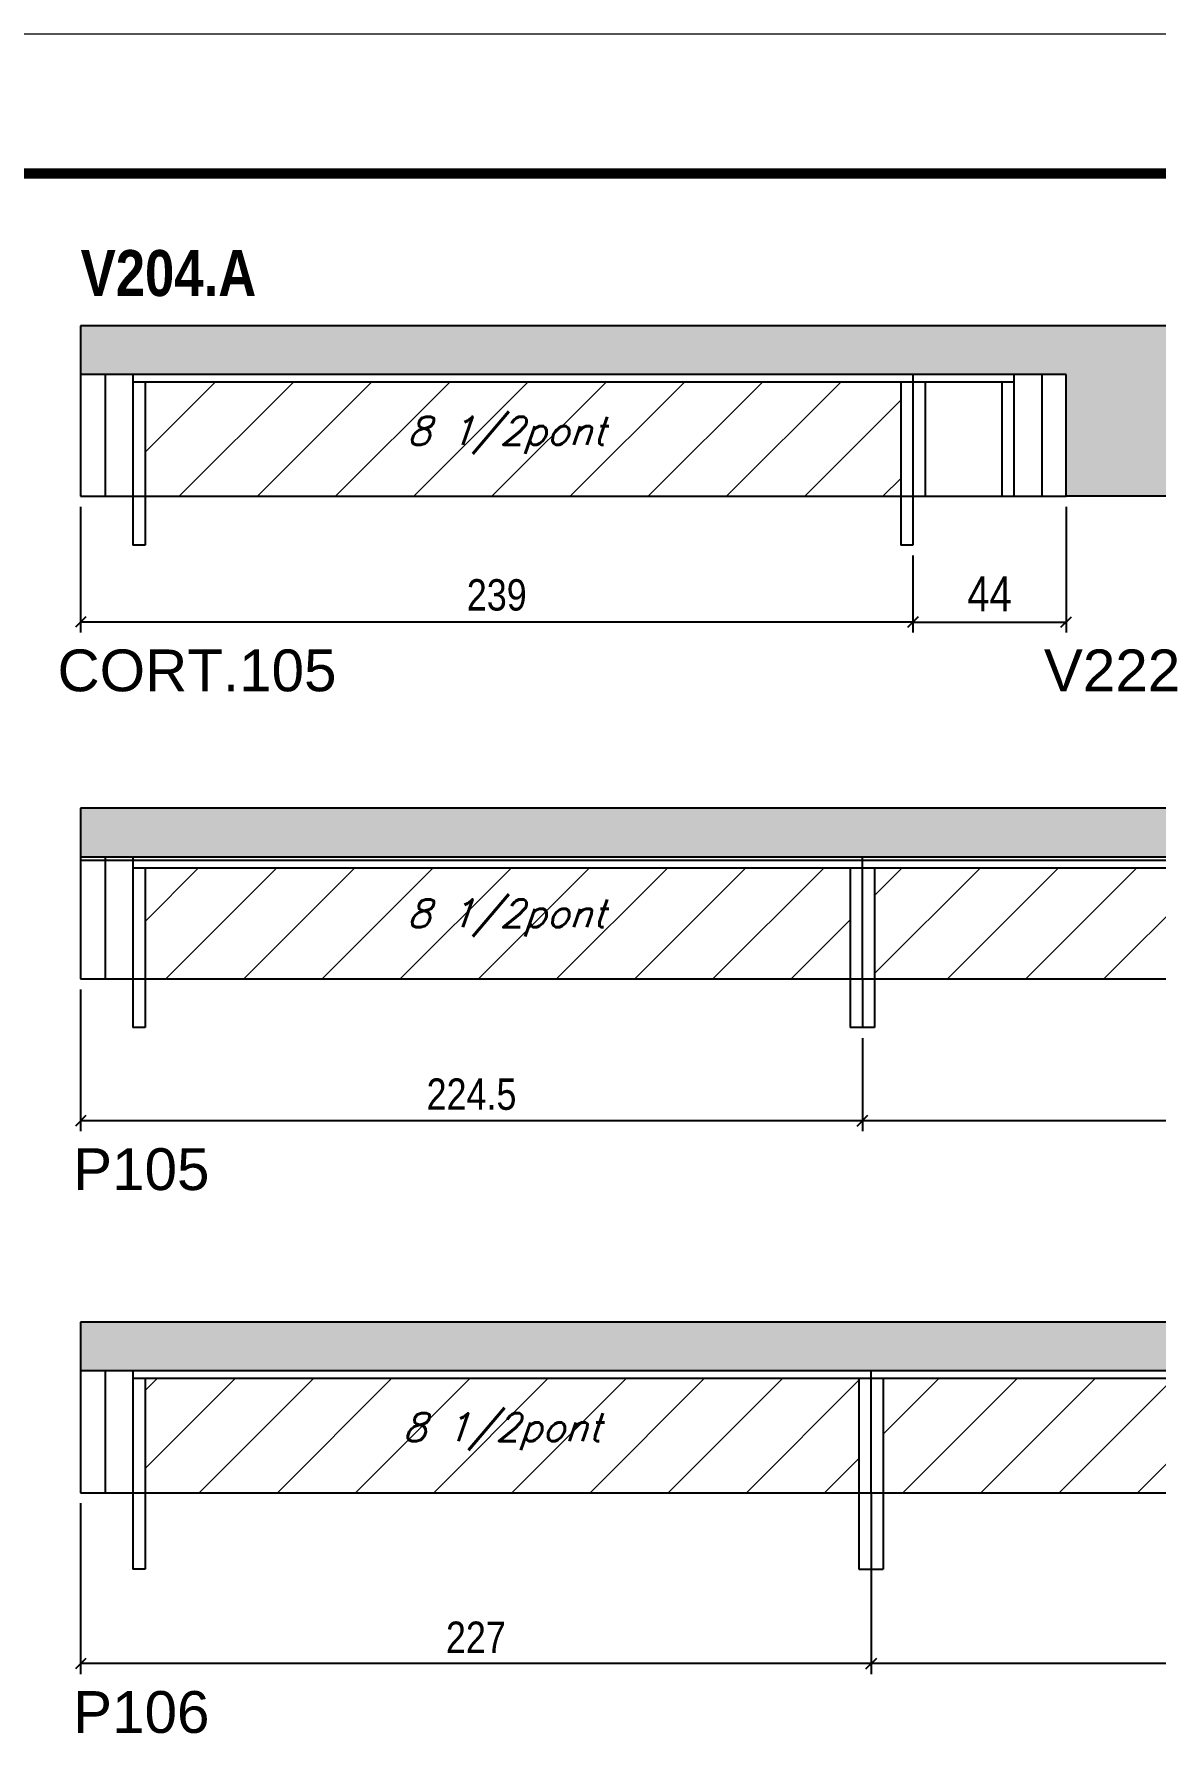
# Model space of a CAD drawing. Extents: x 2603 to 22413, y 1253 to 30260.
# Drawn here: x 7898.5 to 8220.6, y 28229.4 to 28720.6 of the extents above; entities that cross this region are included whole.
import ezdxf

# ---------------------------------------------------------------- set-up
doc = ezdxf.new("R2010")
doc.units = 0
doc.linetypes.add('DASHED', pattern=[0.75, 0.5, -0.25])
for name, color, linetype in [('5', 5, 'Continuous'), ('COTA', 241, 'Continuous'), ('NOMENCLATURA', 7, 'Continuous'), ('Painéis', 200, 'Continuous'), ('SARR_2.2x7', 40, 'Continuous'), ('SARR_3.5x7', 81, 'Continuous'), ('texto', 7, 'Continuous')]:
    doc.layers.add(name, color=color, linetype=linetype)
for name, color, linetype, lineweight in [('Folhas', 255, 'Continuous', 9), ('Hachura', 251, 'Continuous', 9), ('SARRAFO DE PRESSAO', 251, 'DASHED', 9)]:
    doc.layers.add(name, color=color, linetype=linetype, lineweight=lineweight)
doc.styles.add('COTA TECNICA', font='techl___.ttf', dxfattribs={"height": 10})
doc.styles.add('COTA TECNICA-50', font='techl___.ttf', dxfattribs={"height": 9})
doc.styles.add('Romans', font='romans.shx')
doc.styles.get("Standard").update_dxf_attribs({"font": 'arial.ttf'})
doc.styles.add('TECNICA', font='techb___.ttf', dxfattribs={"height": 10})
doc.dimstyles.new('COTA PAINEL-50', dxfattribs={"dimtxt": 9, "dimasz": 3, "dimexe": 3, "dimexo": 3, "dimgap": 3, "dimtad": 1, "dimdec": 1, "dimzin": 12, "dimdsep": 46, "dimtxsty": 'COTA TECNICA-50', "dimblk1": 'OBLIQUE', "dimblk2": 'OBLIQUE', "dimsah": 1, "dimcen": 0.9, "dimclrd": 4, "dimclre": 4, "dimclrt": 240, "dimadec": 1, "dimazin": 3, "dimtfac": 1, "dimtdec": 1, "dimtmove": 0, "dimatfit": 3, "dimfxl": 1, "dimtolj": 1, "dimtzin": 12, "dimarcsym": 0})
doc.dimstyles.new('PAINEL', dxfattribs={"dimtxt": 10, "dimasz": 3, "dimexe": 3, "dimexo": 3, "dimgap": 3, "dimtad": 1, "dimdec": 1, "dimzin": 12, "dimdsep": 46, "dimtxsty": 'COTA TECNICA', "dimblk1": 'OBLIQUE', "dimblk2": 'OBLIQUE', "dimsah": 1, "dimcen": 0.9, "dimclrd": 4, "dimclre": 4, "dimclrt": 240, "dimadec": 1, "dimazin": 3, "dimtfac": 1, "dimtdec": 1, "dimtmove": 0, "dimatfit": 3, "dimfxl": 1, "dimtolj": 1, "dimtzin": 12, "dimarcsym": 0})

# ---------------------------------------------------------------- blocks, each defined once
blk = doc.blocks.new('9999999999')
at = {"layer": 'Folhas'}
blk.add_lwpolyline([(98138.98, 34190.21), (99623.98, 34190.21), (99623.98, 35240.21), (98138.98, 35240.21)], close=True, dxfattribs=at)
at = {"layer": 'Folhas', "color": 30, "const_width": 3}
blk.add_lwpolyline([(98213.98, 34230.21), (99583.98, 34230.21), (99583.98, 35200.21), (98213.98, 35200.21)], close=True, dxfattribs=at)
blk = doc.blocks.new('_Oblique')
at = {"color": 0, "linetype": 'ByBlock', "lineweight": -2}
blk.add_line((-0.5, -0.5), (0.5, 0.5), dxfattribs=at)
blk = doc.blocks.new('*D3033')
at = {"layer": 'COTA', "color": 4, "linetype": 'ByBlock', "lineweight": -2, "transparency": 16777216}
for p, q in [((7911.84, 28584.89), (7911.84, 28548.8)), ((8150.84, 28570.89), (8150.84, 28548.8)), ((8150.84, 28551.8), (7911.84, 28551.8))]:
    blk.add_line(p, q, dxfattribs=at)
at = {"layer": 'Defpoints', "color": 0, "linetype": 'ByBlock', "transparency": 16777216}
for p in [(7911.84, 28587.89), (8150.84, 28573.89), (7911.84, 28551.8)]:
    blk.add_point(p, dxfattribs=at)
at = {"layer": 'COTA', "color": 4, "linetype": 'ByBlock', "lineweight": -2, "transparency": 16777216, "xscale": 3, "yscale": 3, "zscale": 3, "rotation": 180}
blk.add_blockref('_Oblique', (7911.84, 28551.8), dxfattribs=at)
at = {"layer": 'COTA', "color": 4, "linetype": 'ByBlock', "lineweight": -2, "transparency": 16777216, "xscale": 3, "yscale": 3, "zscale": 3}
blk.add_blockref('_Oblique', (8150.84, 28551.8), dxfattribs=at)
at = {"layer": 'COTA', "color": 240, "linetype": 'ByBlock', "transparency": 16777216, "insert": (8031.34, 28559.53), "char_height": 9, "attachment_point": 5, "style": 'COTA TECNICA-50'}
blk.add_mtext('\\A1;239', dxfattribs=at)
blk = doc.blocks.new('*D580')
at = {"layer": 'COTA', "color": 4, "linetype": 'ByBlock', "lineweight": -2, "transparency": 16777216}
for p, q in [((8136.34, 28432.31), (8136.34, 28405.56)), ((8380.34, 28432.31), (8380.34, 28405.56)), ((8380.34, 28408.56), (8136.34, 28408.56))]:
    blk.add_line(p, q, dxfattribs=at)
at = {"layer": 'Defpoints', "color": 0, "linetype": 'ByBlock', "transparency": 16777216}
for p in [(8136.34, 28435.31), (8380.34, 28435.31), (8136.34, 28408.56)]:
    blk.add_point(p, dxfattribs=at)
at = {"layer": 'COTA', "color": 4, "linetype": 'ByBlock', "lineweight": -2, "transparency": 16777216, "xscale": 3, "yscale": 3, "zscale": 3, "rotation": 180}
blk.add_blockref('_Oblique', (8136.34, 28408.56), dxfattribs=at)
at = {"layer": 'COTA', "color": 4, "linetype": 'ByBlock', "lineweight": -2, "transparency": 16777216, "xscale": 3, "yscale": 3, "zscale": 3}
blk.add_blockref('_Oblique', (8380.34, 28408.56), dxfattribs=at)
at = {"layer": 'COTA', "color": 240, "linetype": 'ByBlock', "transparency": 16777216, "insert": (8258.34, 28416.13), "char_height": 9, "attachment_point": 5, "style": 'COTA TECNICA-50'}
blk.add_mtext('\\A1;244', dxfattribs=at)
blk = doc.blocks.new('*D581')
at = {"layer": 'COTA', "color": 4, "linetype": 'ByBlock', "lineweight": -2, "transparency": 16777216}
for p, q in [((7911.84, 28446.31), (7911.84, 28405.56)), ((8136.34, 28432.31), (8136.34, 28405.56)), ((8136.34, 28408.56), (7911.84, 28408.56))]:
    blk.add_line(p, q, dxfattribs=at)
at = {"layer": 'Defpoints', "color": 0, "linetype": 'ByBlock', "transparency": 16777216}
for p in [(7911.84, 28449.31), (8136.34, 28435.31), (7911.84, 28408.56)]:
    blk.add_point(p, dxfattribs=at)
at = {"layer": 'COTA', "color": 4, "linetype": 'ByBlock', "lineweight": -2, "transparency": 16777216, "xscale": 3, "yscale": 3, "zscale": 3, "rotation": 180}
blk.add_blockref('_Oblique', (7911.84, 28408.56), dxfattribs=at)
at = {"layer": 'COTA', "color": 4, "linetype": 'ByBlock', "lineweight": -2, "transparency": 16777216, "xscale": 3, "yscale": 3, "zscale": 3}
blk.add_blockref('_Oblique', (8136.34, 28408.56), dxfattribs=at)
at = {"layer": 'COTA', "color": 240, "linetype": 'ByBlock', "transparency": 16777216, "insert": (8024.09, 28416.16), "char_height": 9, "attachment_point": 5, "style": 'COTA TECNICA-50'}
blk.add_mtext('\\A1;224.5', dxfattribs=at)
blk = doc.blocks.new('*D3070')
at = {"layer": 'COTA', "color": 4, "linetype": 'ByBlock', "lineweight": -2, "transparency": 16777216}
for p, q in [((8194.84, 28584.89), (8194.84, 28548.8)), ((8150.84, 28570.89), (8150.84, 28548.8)), ((8150.84, 28551.8), (8194.84, 28551.8))]:
    blk.add_line(p, q, dxfattribs=at)
at = {"layer": 'Defpoints', "color": 0, "linetype": 'ByBlock', "transparency": 16777216}
for p in [(8194.84, 28587.89), (8150.84, 28573.89), (8194.84, 28551.8)]:
    blk.add_point(p, dxfattribs=at)
at = {"layer": 'COTA', "color": 4, "linetype": 'ByBlock', "lineweight": -2, "transparency": 16777216, "xscale": 3, "yscale": 3, "zscale": 3, "rotation": 180}
blk.add_blockref('_Oblique', (8150.84, 28551.8), dxfattribs=at)
at = {"layer": 'COTA', "color": 4, "linetype": 'ByBlock', "lineweight": -2, "transparency": 16777216, "xscale": 3, "yscale": 3, "zscale": 3}
blk.add_blockref('_Oblique', (8194.84, 28551.8), dxfattribs=at)
at = {"layer": 'COTA', "color": 240, "linetype": 'ByBlock', "transparency": 16777216, "insert": (8172.84, 28559.88), "char_height": 10, "attachment_point": 5, "style": 'COTA TECNICA'}
blk.add_mtext('\\A1;44', dxfattribs=at)
blk = doc.blocks.new('*D622')
at = {"layer": 'COTA', "color": 4, "linetype": 'ByBlock', "lineweight": -2, "transparency": 16777216}
for p, q in [((8138.84, 28298.76), (8138.84, 28249.67)), ((8382.84, 28298.76), (8382.84, 28249.67)), ((8382.84, 28252.67), (8138.84, 28252.67))]:
    blk.add_line(p, q, dxfattribs=at)
at = {"layer": 'Defpoints', "color": 0, "linetype": 'ByBlock', "transparency": 16777216}
for p in [(8138.84, 28301.76), (8382.84, 28301.76), (8138.84, 28252.67)]:
    blk.add_point(p, dxfattribs=at)
at = {"layer": 'COTA', "color": 4, "linetype": 'ByBlock', "lineweight": -2, "transparency": 16777216, "xscale": 3, "yscale": 3, "zscale": 3, "rotation": 180}
blk.add_blockref('_Oblique', (8138.84, 28252.67), dxfattribs=at)
at = {"layer": 'COTA', "color": 4, "linetype": 'ByBlock', "lineweight": -2, "transparency": 16777216, "xscale": 3, "yscale": 3, "zscale": 3}
blk.add_blockref('_Oblique', (8382.84, 28252.67), dxfattribs=at)
at = {"layer": 'COTA', "color": 240, "linetype": 'ByBlock', "transparency": 16777216, "insert": (8260.84, 28260.24), "char_height": 9, "attachment_point": 5, "style": 'COTA TECNICA-50'}
blk.add_mtext('\\A1;244', dxfattribs=at)
blk = doc.blocks.new('*D3075')
at = {"layer": 'COTA', "color": 4, "linetype": 'ByBlock', "lineweight": -2, "transparency": 16777216}
for p, q in [((7911.84, 28298.76), (7911.84, 28249.67)), ((8138.84, 28298.76), (8138.84, 28249.67)), ((8138.84, 28252.67), (7911.84, 28252.67))]:
    blk.add_line(p, q, dxfattribs=at)
at = {"layer": 'Defpoints', "color": 0, "linetype": 'ByBlock', "transparency": 16777216}
for p in [(7911.84, 28301.76), (8138.84, 28301.76), (7911.84, 28252.67)]:
    blk.add_point(p, dxfattribs=at)
at = {"layer": 'COTA', "color": 4, "linetype": 'ByBlock', "lineweight": -2, "transparency": 16777216, "xscale": 3, "yscale": 3, "zscale": 3, "rotation": 180}
blk.add_blockref('_Oblique', (7911.84, 28252.67), dxfattribs=at)
at = {"layer": 'COTA', "color": 4, "linetype": 'ByBlock', "lineweight": -2, "transparency": 16777216, "xscale": 3, "yscale": 3, "zscale": 3}
blk.add_blockref('_Oblique', (8138.84, 28252.67), dxfattribs=at)
at = {"layer": 'COTA', "color": 240, "linetype": 'ByBlock', "transparency": 16777216, "insert": (8025.34, 28260.24), "char_height": 9, "attachment_point": 5, "style": 'COTA TECNICA-50'}
blk.add_mtext('\\A1;227', dxfattribs=at)

msp = doc.modelspace()

# ---------------------------------------------------------------- hatches: boundary and pattern name
at = {"layer": 'COTA', "linetype": 'ByBlock'}
h = msp.add_hatch(dxfattribs=at)
h.set_pattern_fill('AR-CONC', color=256, scale=0.03)
h.set_pattern_definition([(50, (-126418.0314, -5371.0305), (5.46554007, -0.47817257), [0.5715, -6.2865]), (355, (-126418.0314, -5371.0305), (-1.05730264, 5.73170536), [0.4572, -5.02921753]), (100.4514447, (-126417.576, -5371.0704), (4.40823741, 5.25353256), [0.48570026, -5.34270734]), (46.1842, (-126418.0314, -5369.5065), (8.13237123, -1.26126984), [0.85725, -9.42975]), (96.6355576, (-126417.354, -5369.612), (7.122124, 7.42278374), [0.7285507, -8.01406824]), (351.184151, (-126418.031, -5369.5065), (7.122124, 7.42278374), [0.685799, -7.54379196]), (21, (-126417.2694, -5369.8875), (4.54843174, -3.06795595), [0.5715, -6.2865]), (326, (-126417.2694, -5369.8875), (1.85406085, 5.52563898), [0.4572, -5.0292]), (71.451445, (-126416.8904, -5370.143), (6.40249258, 2.45768307), [0.48570026, -5.34269813]), (37.5, (-126418.0314, -5371.0305), (0.092658098, 2.536651166), [0, -4.96824, 0, -5.1054, 0, -5.04825]), (7.5, (-126418.0314, -5371.0305), (2.004589875, 3.005417245), [0, -2.91084, 0, -4.85394, 0, -1.92405]), (327.5, (-126419.7307, -5371.0305), (4.067717855, -0.17186232), [0, -1.905, 0, -5.9436, 0, -7.8867]), (317.5, (-126420.4927, -5371.0305), (4.44387544, 0.76279473), [0, -2.4765, 0, -3.94716, 0, -5.6007])])
h.paths.add_polyline_path([(8633.84, 28636.89), (7911.84, 28636.89), (7911.84, 28622.89), (8194.84, 28622.89), (8194.84, 28587.89), (8224.84, 28587.89), (8224.84, 28622.89), (8633.84, 28622.89)])
h = msp.add_hatch(dxfattribs=at)
h.set_pattern_fill('AR-CONC', color=256, scale=0.03)
h.set_pattern_definition([(50, (-124789.2293, -4153.6704), (5.46554007, -0.47817257), [0.5715, -6.2865]), (355, (-124789.229, -4153.6704), (-1.05730264, 5.73170536), [0.4572, -5.02921753]), (100.4514447, (-124788.774, -4153.7103), (4.40823741, 5.25353256), [0.48570026, -5.34270734]), (46.1842, (-124789.229, -4152.1464), (8.13237123, -1.26126984), [0.85725, -9.42975]), (96.6355576, (-124788.5516, -4152.2516), (7.122124, 7.42278374), [0.7285507, -8.01406824]), (351.184151, (-124789.229, -4152.1464), (7.122124, 7.42278374), [0.685799, -7.54379196]), (21, (-124788.4673, -4152.5274), (4.54843174, -3.06795595), [0.5715, -6.2865]), (326, (-124788.467, -4152.5274), (1.85406085, 5.52563898), [0.4572, -5.0292]), (71.451445, (-124788.088, -4152.783), (6.40249258, 2.45768307), [0.48570026, -5.34269813]), (37.5, (-124789.2293, -4153.6704), (0.092658098, 2.536651166), [0, -4.96824, 0, -5.1054, 0, -5.04825]), (7.5, (-124789.2293, -4153.6704), (2.004589875, 3.005417245), [0, -2.91084, 0, -4.85394, 0, -1.92405]), (327.5, (-124790.9285, -4153.6704), (4.067717855, -0.17186232), [0, -1.905, 0, -5.9436, 0, -7.8867]), (317.5, (-124791.6905, -4153.6704), (4.44387544, 0.76279473), [0, -2.4765, 0, -3.94716, 0, -5.6007])])
h.paths.add_polyline_path([(7911.84, 28498.31), (7911.84, 28484.31), (8624.34, 28484.31), (8624.34, 28498.31)])
h = msp.add_hatch(dxfattribs=at)
h.set_pattern_fill('AR-CONC', color=256, scale=0.03)
h.set_pattern_definition([(50, (-124786.7293, -4301.22), (5.46554007, -0.47817257), [0.5715, -6.2865]), (355, (-124786.729, -4301.22), (-1.05730264, 5.73170536), [0.4572, -5.02921753]), (100.4514447, (-124786.274, -4301.26), (4.40823741, 5.25353256), [0.48570026, -5.34270734]), (46.1842, (-124786.729, -4299.696), (8.13237123, -1.26126984), [0.85725, -9.42975]), (96.6355576, (-124786.0516, -4299.801), (7.122124, 7.42278374), [0.7285507, -8.01406824]), (351.184151, (-124786.729, -4299.696), (7.122124, 7.42278374), [0.685799, -7.54379196]), (21, (-124785.9673, -4300.077), (4.54843174, -3.06795595), [0.5715, -6.2865]), (326, (-124785.967, -4300.077), (1.85406085, 5.52563898), [0.4572, -5.0292]), (71.451445, (-124785.588, -4300.333), (6.40249258, 2.45768307), [0.48570026, -5.34269813]), (37.5, (-124786.7293, -4301.2202), (0.092658098, 2.536651166), [0, -4.96824, 0, -5.1054, 0, -5.04825]), (7.5, (-124786.7293, -4301.2202), (2.004589875, 3.005417245), [0, -2.91084, 0, -4.85394, 0, -1.92405]), (327.5, (-124788.4285, -4301.2202), (4.067717855, -0.17186232), [0, -1.905, 0, -5.9436, 0, -7.8867]), (317.5, (-124789.1905, -4301.22), (4.44387544, 0.76279473), [0, -2.4765, 0, -3.94716, 0, -5.6007])])
h.paths.add_polyline_path([(7911.84, 28350.76), (7911.84, 28336.76), (8626.84, 28336.76), (8626.84, 28350.76)])
at = {"layer": 'Hachura', "linetype": 'ByBlock'}
h = msp.add_hatch(dxfattribs=at)
h.set_pattern_fill('ANSI31', color=256, scale=5)
h.set_pattern_definition([(45, (-126418.031, -5371.03), (-11.2253202, 11.2253202), [])])
h.paths.add_polyline_path([(7930.34, 28620.69), (7930.34, 28587.89), (8147.34, 28587.89), (8147.34, 28620.69)])
h.paths.add_polyline_path([(8386.34, 28587.89), (8386.34, 28618.69), (8243.34, 28618.69), (8243.34, 28587.89)])
h.paths.add_polyline_path([(8615.34, 28587.89), (8615.34, 28618.69), (8393.34, 28618.69), (8393.34, 28587.89)])
h.paths.add_polyline_path([(8605.84, 28449.31), (8605.84, 28481.11), (8383.84, 28481.11), (8383.84, 28449.31)])
h.paths.add_polyline_path([(8139.84, 28481.11), (8139.84, 28449.31), (8376.84, 28449.31), (8376.84, 28481.11)])
h.paths.add_polyline_path([(7930.34, 28481.11), (7930.34, 28449.31), (8132.84, 28449.31), (8132.84, 28481.11)])
h.paths.add_polyline_path([(8135.34, 28301.76), (8135.34, 28334.56), (7930.34, 28334.56), (7930.34, 28301.76)])
h.paths.add_polyline_path([(8379.34, 28301.76), (8379.34, 28334.56), (8142.34, 28334.56), (8142.34, 28301.76)])
h.paths.add_polyline_path([(8608.34, 28301.76), (8608.34, 28334.56), (8386.34, 28334.56), (8386.34, 28301.76)])
h.paths.add_polyline_path([(8608.34, 28157.13), (8608.34, 28189.93), (8386.34, 28189.93), (8386.34, 28157.13)])
h.paths.add_polyline_path([(8289.84, 28189.93), (8289.84, 28157.13), (8379.34, 28157.13), (8379.34, 28189.93)])
h.paths.add_polyline_path([(8142.34, 28189.93), (8142.34, 28157.13), (8255.84, 28157.13), (8255.84, 28189.93)])
h.paths.add_polyline_path([(7930.34, 28189.93), (7930.34, 28157.13), (8135.34, 28157.13), (8135.34, 28189.93)])
h.paths.add_polyline_path([(8041.34, 28042.64), (7930.34, 28042.64), (7930.34, 28006.84), (8041.34, 28006.84)])
h.paths.add_polyline_path([(8285.34, 28006.84), (8285.34, 28042.64), (8048.34, 28042.64), (8048.34, 28006.84)])
h.paths.add_polyline_path([(8514.34, 28006.84), (8514.34, 28042.64), (8292.34, 28042.64), (8292.34, 28006.84)])

# ---------------------------------------------------------------- linework, layer by layer
at = {"layer": 'COTA', "linetype": 'ByBlock'}
for p, q in [((8633.84, 28636.89), (7911.84, 28636.89)), ((7911.84, 28636.89), (7911.84, 28622.89)), ((8150.84, 28587.89), (8150.84, 28573.89)), ((8224.84, 28587.89), (8194.84, 28587.89)), ((7930.34, 28573.89), (7926.84, 28573.89)), ((8150.84, 28573.89), (8147.34, 28573.89)), ((8624.34, 28498.31), (7911.84, 28498.31)), ((7911.84, 28498.31), (7911.84, 28484.31)), ((8136.34, 28449.31), (8136.34, 28435.31)), ((7930.34, 28435.31), (7926.84, 28435.31)), ((8139.84, 28435.31), (8132.84, 28435.31)), ((8626.84, 28350.76), (7911.84, 28350.76)), ((7911.84, 28350.76), (7911.84, 28336.76)), ((8138.84, 28301.76), (8138.84, 28279.76)), ((7930.34, 28279.76), (7926.84, 28279.76)), ((8135.34, 28279.76), (8142.34, 28279.76))]:
    msp.add_line(p, q, dxfattribs=at)
at = {"layer": 'Painéis', "linetype": 'Continuous'}
for p, q in [((7911.84, 28622.89), (7911.84, 28587.89)), ((8194.84, 28622.89), (7911.84, 28622.89)), ((8150.84, 28622.89), (8150.84, 28587.89)), ((8194.84, 28587.89), (8194.84, 28622.89)), ((7911.84, 28587.89), (8194.84, 28587.89)), ((7911.84, 28484.31), (7911.84, 28449.31)), ((8624.34, 28484.31), (7911.84, 28484.31)), ((8624.34, 28483.31), (7911.84, 28483.31)), ((8136.34, 28449.31), (8136.34, 28484.31)), ((7911.84, 28449.31), (8624.34, 28449.31)), ((7911.84, 28336.76), (7911.84, 28301.76)), ((8626.84, 28336.76), (7911.84, 28336.76)), ((8138.84, 28301.76), (8138.84, 28336.76)), ((7911.84, 28301.76), (8626.84, 28301.76))]:
    msp.add_line(p, q, dxfattribs=at)
at = {"layer": 'SARR_2.2x7', "linetype": 'Continuous'}
for p, q in [((7918.84, 28622.89), (7918.84, 28587.89)), ((8150.84, 28620.69), (7926.84, 28620.69)), ((8179.84, 28620.69), (8150.84, 28620.69)), ((8187.84, 28622.89), (8187.84, 28587.89)), ((7918.84, 28484.31), (7918.84, 28449.31)), ((8136.34, 28481.11), (7926.84, 28481.11)), ((8380.34, 28481.11), (8136.34, 28481.11)), ((7918.84, 28336.76), (7918.84, 28301.76)), ((8138.84, 28334.56), (7926.84, 28334.56)), ((8382.84, 28334.56), (8138.84, 28334.56))]:
    msp.add_line(p, q, dxfattribs=at)
at = {"layer": 'SARR_3.5x7'}
for p, q in [((7926.84, 28622.89), (7926.84, 28573.89)), ((7930.34, 28620.69), (7930.34, 28573.89)), ((8147.34, 28620.69), (8147.34, 28573.89)), ((8154.34, 28620.69), (8154.34, 28587.89)), ((8176.34, 28620.69), (8176.34, 28587.89)), ((8179.84, 28622.89), (8179.84, 28587.89)), ((7926.84, 28484.31), (7926.84, 28435.31)), ((7930.34, 28481.11), (7930.34, 28435.31)), ((8132.84, 28481.11), (8132.84, 28435.31)), ((8139.84, 28481.11), (8139.84, 28435.31)), ((7926.84, 28336.76), (7926.84, 28279.76)), ((7930.34, 28334.56), (7930.34, 28279.76)), ((8135.34, 28334.56), (8135.34, 28279.76)), ((8142.34, 28334.56), (8142.34, 28279.76))]:
    msp.add_line(p, q, dxfattribs=at)

# ---------------------------------------------------------------- block references
at = {"layer": 'SARRAFO DE PRESSAO', "color": 6, "linetype": 'ByBlock'}
msp.add_blockref('9999999999', (-90767.51, -6519.61), dxfattribs=at)

# ---------------------------------------------------------------- texts
at = {"layer": '5', "linetype": 'Continuous'}
for s, p in [('CORT.105', (7905.2, 28531.91)), ('V222', (8188.46, 28531.91)), ('P105', (7909.69, 28388.67)), ('P106', (7909.69, 28232.78))]:
    msp.add_text(s, height=12, rotation=360, dxfattribs=at).set_placement(p)
at = {"layer": 'NOMENCLATURA', "style": 'TECNICA'}
msp.add_text('V204.A', height=13.2, dxfattribs=at).set_placement((7911.84, 28645.41))
at = {"layer": 'texto', "color": 2, "char_height": 8, "attachment_point": 5, "style": 'Romans'}
for insert in [(8034.09, 28605.39), (8034.09, 28466.81), (8032.84, 28319.26)]:
    msp.add_mtext('{\\Q19;\\C256;8 1/2pont}', dxfattribs=dict(at, insert=insert))

# ---------------------------------------------------------------- dimensions: what is measured, and where the dimension line sits
at = {"layer": 'COTA', "linetype": 'ByBlock'}
for base, p1, p2, picture, middle in [((7911.84, 28551.8), (8150.84, 28573.89), (7911.84, 28587.89), '*D3033', (8031.34, 28559.53)), ((7911.84, 28408.56), (8136.34, 28435.31), (7911.84, 28449.31), '*D581', (8024.09, 28416.16)), ((7911.84, 28252.67), (8138.84, 28301.76), (7911.84, 28301.76), '*D3075', (8025.34, 28260.24))]:
    dim = msp.add_linear_dim(base=base, p1=p1, p2=p2, angle=180, dimstyle='COTA PAINEL-50', override={"dimarcsym": 1}, dxfattribs=at)
    dim.commit()
    dim.dimension.update_dxf_attribs({"geometry": picture, "text_midpoint": middle})
dim = msp.add_linear_dim(base=(8194.84, 28551.8), p1=(8150.84, 28573.89), p2=(8194.84, 28587.89), dimstyle='PAINEL', dxfattribs=at)
dim.commit()
dim.dimension.update_dxf_attribs({"geometry": '*D3070', "text_midpoint": (8172.84, 28559.88)})
for base, p1, p2, picture, middle in [((8136.34, 28408.56), (8380.34, 28435.31), (8136.34, 28435.31), '*D580', (8258.34, 28416.13)), ((8138.84, 28252.67), (8382.84, 28301.76), (8138.84, 28301.76), '*D622', (8260.84, 28260.24))]:
    dim = msp.add_linear_dim(base=base, p1=p1, p2=p2, dimstyle='COTA PAINEL-50', override={"dimarcsym": 1}, dxfattribs=at)
    dim.commit()
    dim.dimension.update_dxf_attribs({"geometry": picture, "text_midpoint": middle})

doc.saveas('drawing.dxf')
